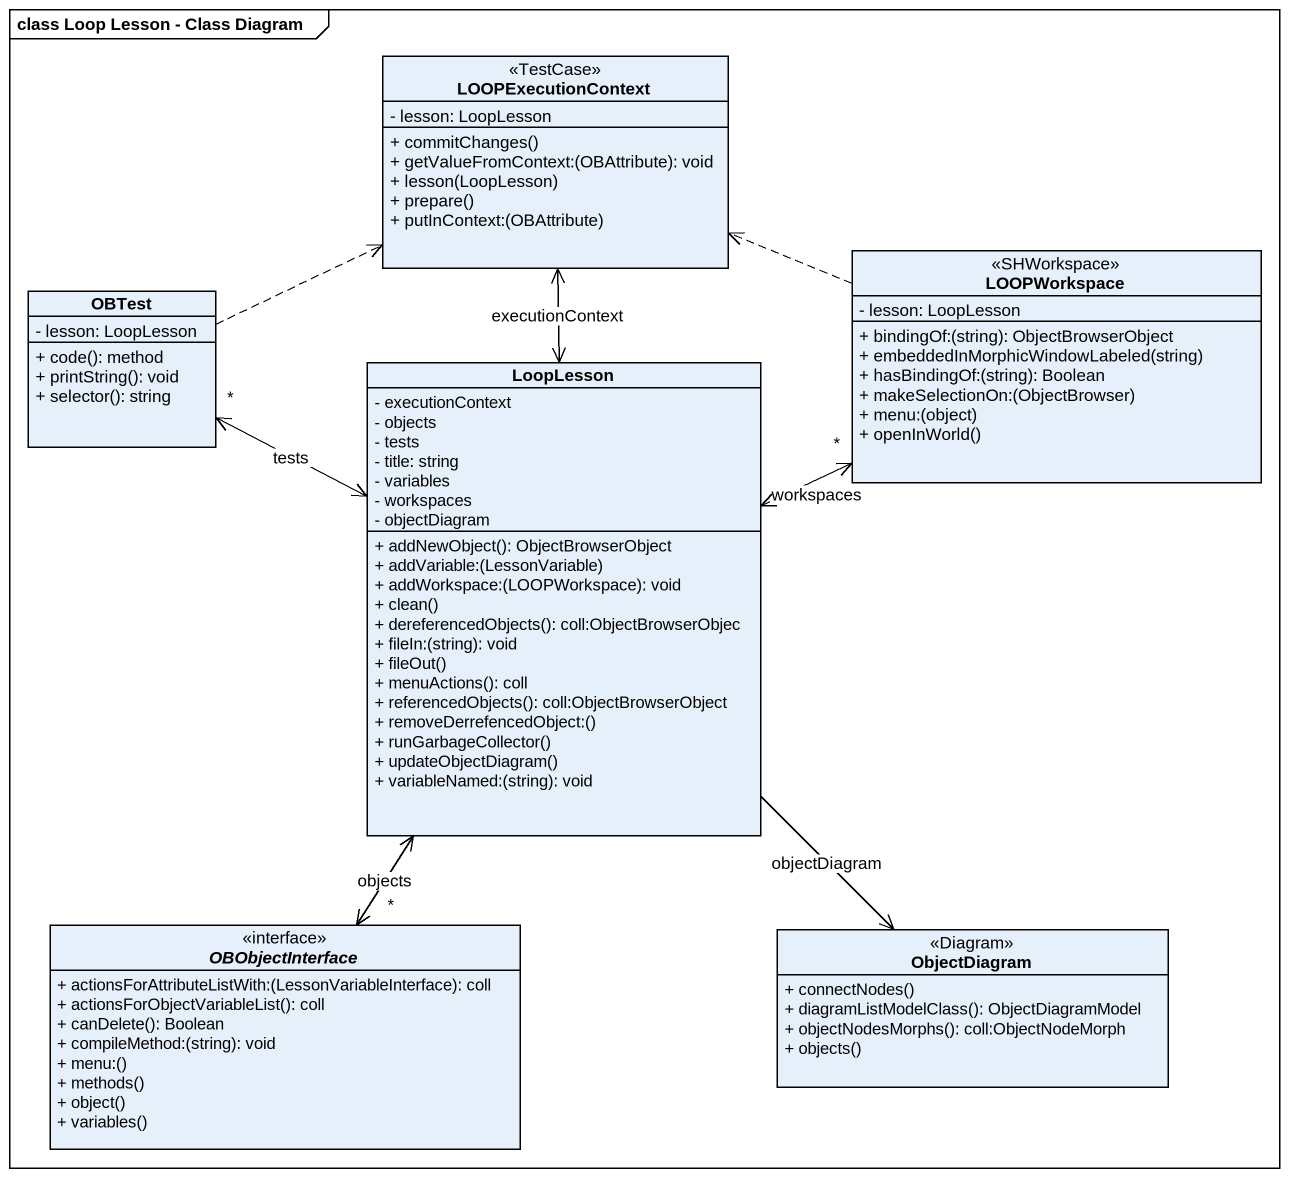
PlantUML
@startuml
mainframe class Loop Lesson - Class Diagram
hide circle
hide empty members
skinparam classAttributeIconSize 0
class LOOPExecutionContext <<TestCase>> {
  - lesson: LoopLesson
  + commitChanges()
  + getValueFromContext:(OBAttribute): void
  + lesson(LoopLesson)
  + prepare()
  + putInContext:(OBAttribute)
}
class OBTest {
  - lesson: LoopLesson
  + code(): method
  + printString(): void
  + selector(): string
}
class LOOPWorkspace <<SHWorkspace>> {
  - lesson: LoopLesson
  + bindingOf:(string): ObjectBrowserObject
  + embeddedInMorphicWindowLabeled(string)
  + hasBindingOf:(string): Boolean
  + makeSelectionOn:(ObjectBrowser)
  + menu:(object)
  + openInWorld()
}
class LoopLesson {
  - executionContext
  - objects
  - tests
  - title: string
  - variables
  - workspaces
  - objectDiagram
  + addNewObject(): ObjectBrowserObject
  + addVariable:(LessonVariable)
  + addWorkspace:(LOOPWorkspace): void
  + clean()
  + dereferencedObjects(): coll:ObjectBrowserObjec
  + fileIn:(string): void
  + fileOut()
  + menuActions(): coll
  + referencedObjects(): coll:ObjectBrowserObject
  + removeDerrefencedObject:()
  + runGarbageCollector()
  + updateObjectDiagram()
  + variableNamed:(string): void
}
interface OBObjectInterface <<interface>> {
  + actionsForAttributeListWith:(LessonVariableInterface): coll
  + actionsForObjectVariableList(): coll
  + canDelete(): Boolean
  + compileMethod:(string): void
  + menu:()
  + methods()
  + object()
  + variables()
}
class ObjectDiagram <<Diagram>> {
  + connectNodes()
  + diagramListModelClass(): ObjectDiagramModel
  + objectNodesMorphs(): coll:ObjectNodeMorph
  + objects()
}
OBTest .right.> LOOPExecutionContext
LOOPWorkspace .left.> LOOPExecutionContext
LoopLesson <-up-> LOOPExecutionContext : executionContext
LoopLesson <-left-> "*" OBTest : tests
LoopLesson <-right-> "*" LOOPWorkspace : workspaces
LoopLesson <--> "*" OBObjectInterface : objects
LoopLesson --> ObjectDiagram : objectDiagram
@enduml
